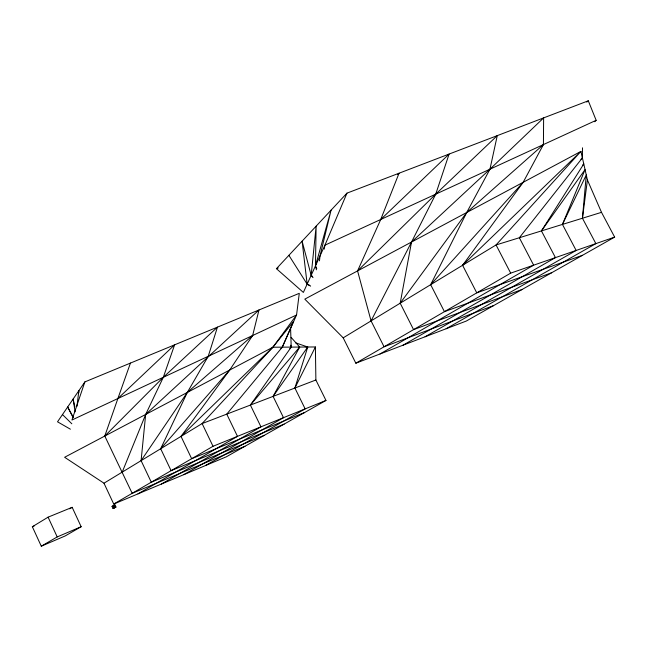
<?xml version="1.0" encoding="UTF-8"?>
<svg xmlns="http://www.w3.org/2000/svg" width="647" height="647" viewBox="0 0 647 647"><rect width="100%" height="100%" fill="white"/><g stroke="black" fill="none" stroke-linecap="round" stroke-linejoin="round"><path stroke-width="0.97" d="M582.486 255.306L476.766 292.848L462.589 265.278L523.156 182.317L543.423 144.58L543.626 117.9L489.957 169.199L411.524 242.043L371.063 320.904L384.059 346.784L493.612 305.594M379.991 353.982L533.638 265.173L519.339 237.748L582.397 157.876L582.494 147.807M78.78 392.689L78.845 390.699L76.961 406.324M446.115 328.749L595.871 243.612L582.446 218.233L586.271 174.941L562.453 224.412L576.154 250.446L425.055 336.788M114.487 507.758L114.616 506.366M264.259 435.358L151.285 482.201L141.095 460.648L145.672 414.444L163.311 377.298L174.617 344.827L117.883 398.536L104.782 436.046L132.174 493.321L245.019 446.236M319.472 260.862L320.039 255.897L331.062 210.178L315.461 265.917L316.432 269.815M582.446 218.233L587.411 179.955L580.925 151.406L304.81 299.132L343.193 337.839L355.842 363.202L466.277 321.058L614.65 237.109L601.5 212.337L587.411 179.955M324.22 249.135L324.931 245.173L346.97 193.146L588.293 100.803L596.154 120.31L594.795 121.749M522.04 289.508L413.562 329.622L400.194 303.2L411.524 242.043L435.73 194.165L449.099 154.067L380.727 219.487L357.573 270.907L371.063 320.904M304.697 412.479L191.666 458.707L181.006 436.393L229.701 370.035L252.637 335.526L258.978 309.978L145.672 414.444L122.21 472.124M205.487 465.549L305.149 408.888L294.903 388.022L307.737 347.01L295.501 342.789M84.878 381.908L71.938 420.024L296.561 314.984L299.286 293.326L84.878 381.908L57.518 421.804L70.394 429.196M117.883 398.536L130.451 363.072M380.727 219.487L399.045 173.218L397.662 174.609M562.453 224.412L585.058 169.611L541.442 230.914L555.441 257.619L403.041 345.191M280.903 348.612L282.294 347.164L293.479 321.527L272.88 347.221L64.619 457.275L103.981 483.204L202.115 423.567L272.88 347.221L296.561 314.984L282.294 347.164L226.757 414.129L237.489 436.353L137.981 493.871M284.138 424.108L171.099 470.668L160.682 448.743L187.306 392.446L208.229 356.295L217.441 327.139L163.311 377.298L104.782 436.046M294.903 388.022L315.396 346.962L272.88 347.221L181.006 436.393M551.64 272.759L444.432 311.66L430.676 284.68L466.705 212.515L489.957 169.199L497.26 135.635L435.73 194.165L357.573 270.907M183.805 474.647L283.499 417.679L273.091 396.385L299.682 347.059L291.093 337.354M541.442 230.914L583.772 163.934L582.454 165.454M141.095 460.648L187.306 392.446L252.637 335.526M273.091 396.385L307.737 347.01L305.732 346.816M161.321 484.077L260.959 426.826L250.389 405.079L291.215 347.107L290.568 327.722M400.194 303.2L466.705 212.515L543.423 144.58M250.389 405.079L299.682 347.059M160.682 448.743L229.701 370.035M289.88 348.628L291.215 347.107L290.729 345.183M430.676 284.68L523.156 182.317M596.154 120.31L324.931 245.173L303.362 292.428L276.423 268.675L346.97 193.146M580.998 159.324L582.397 157.876M462.589 265.278L580.925 151.406L496.055 244.946L343.193 337.839M586.756 102.105L588.293 100.803M32.35 526.731L48.096 517.163L72.173 507.321L81.158 526.715L65.137 535.975L41.279 546.197L32.35 526.731L34.194 525.971M69.666 508.833L72.173 507.321M41.279 546.197L57.203 536.929L81.158 526.715M103.981 483.204L113.735 504.045L213.025 446.284L325.975 400.436L315.882 379.991L315.396 346.962M355.842 363.202L510.677 273.131L614.65 237.109M112.044 506.399L114.98 504.967L115.95 507.046L114.705 507.758L113.015 508.477L112.044 506.399L114.98 504.967M113.015 508.477L115.95 507.046M325.975 400.436L226.401 456.774L113.735 504.045M276.423 268.675L278.259 267.939M315.882 379.991L202.115 423.567L213.025 446.284M601.5 212.337L496.055 244.946L510.677 273.131M309.808 285.473L307.147 284.13L288.885 255.33M310.617 286.16L307.147 284.13L302.1 241.177L311.175 275.315L313.027 277.636M312.63 276.698L311.175 275.315L316.132 226.159L315.461 265.917L316.771 268.651M62.476 414.573L71.833 423.785M73.459 417.614L67.668 407.003L73.224 417.711M113.29 505.679L114.26 507.758M48.096 517.163L57.203 536.929M74.826 406.817L73.119 399.053L75.117 411.848"/></g></svg>
